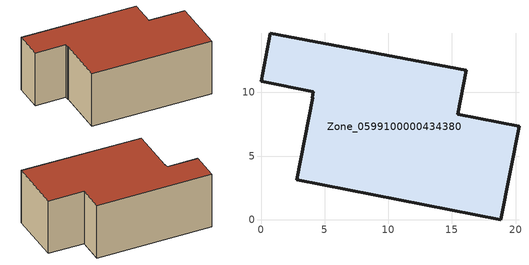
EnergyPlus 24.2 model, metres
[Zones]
Zone_0599100000434380
 floor ground (C_G): 4.11,10.05 0,10.86 0.73,14.65 16.13,11.73 15.46,8.3 20.27,7.36 18.84,0 2.79,3.12 4.08,9.58 4.02,9.6 z0
 wall outside (C_F): 2.79,3.12 18.84,0 20.27,7.36 15.46,8.3 16.13,11.73 0.73,14.65 0,10.86 4.11,10.05 4.02,9.6 4.08,9.58 2.79,3.12 z0:7.7
 roof outside (C_R): 4.08,9.58 2.79,3.12 18.84,0 20.27,7.36 15.46,8.3 16.13,11.73 0.73,14.65 0,10.86 4.11,10.05 4.02,9.6 z7.7
[BUILDING]
Pand.0599100000434380: North Axis=0; Terrain=City; Loads Convergence Tolerance Value=0.04; Temperature Convergence Tolerance Value=0.4; Solar Distribution=FullExterior; Maximum Number of Warmup Days=25; Minimum Number of Warmup Days=1
[Site:Location]
Rotterdam.The.Hague.AP_ZH_NLD Design_Conditions: Latitude=51.96; Longitude=4.45; Time Zone=1; Elevation=-4.5
[SITE:GROUNDTEMPERATURE:BUILDINGSURFACE]
18, 18, 18, 18, 18, 18, 18, 18, 18, 18, 18, 18
[MATERIAL] Thermal Absorptance=0.9; Solar Absorptance=0.7; Visible Absorptance=0.7
Name | Roughness | Thickness | Conductivity | Density | Specific Heat
G.D.2006-2014 | MediumSmooth | 0.15 | 0.06 | 540 | 1210
F.D.2006-2014 | Rough | 0.3 | 0.12 | 1920 | 840
R.D.2006-2014 | MediumRough | 0.2 | 0.08 | 1500 | 1000
[CONSTRUCTION]
C_G: G.D.2006-2014
C_F: F.D.2006-2014
C_R: R.D.2006-2014
[ZONE]
Zone_0599100000434380: Type=1; Multiplier=1; Ceiling Height=Autocalculate; Volume=Autocalculate; Floor Area=autocalculate; Part of Total Floor Area=Yes
[ZONEINFILTRATION:DESIGNFLOWRATE]
Infil_Zone_0599100000434380: Zone or ZoneList or Space or SpaceList=Zone_0599100000434380; Schedule=AlwaysOn; Design Flow Rate Calculation Method=Flow/Area; Flow Rate per Floor Area=0.0021; Constant Term Coefficient=1; Temperature Term Coefficient=0; Velocity Term Coefficient=0; Velocity Squared Term Coefficient=0
[HVACTEMPLATE:ZONE:IDEALLOADSAIRSYSTEM]
Zone_0599100000434380: Maximum Heating Supply Air Temperature=50; Minimum Cooling Supply Air Temperature=13; Maximum Heating Supply Air Humidity Ratio=0.0156; Minimum Cooling Supply Air Humidity Ratio=0.0077; Heating Limit=NoLimit; Cooling Limit=NoLimit; Dehumidification Control Type=ConstantSensibleHeatRatio; Cooling Sensible Heat Ratio=0.7; Dehumidification Setpoint=60; Humidification Control Type=None; Humidification Setpoint=30; Outdoor Air Method=None; Outdoor Air Flow Rate per Person=0.00944; Outdoor Air Flow Rate per Zone Floor Area=0; Outdoor Air Flow Rate per Zone=0; Demand Controlled Ventilation Type=None; Outdoor Air Economizer Type=NoEconomizer; Heat Recovery Type=None; Sensible Heat Recovery Effectiveness=0.7; Latent Heat Recovery Effectiveness=0.65
[ZONECONTROL:THERMOSTAT]
ThermostatControl_Zone_0599100000434380: Zone or ZoneList=Zone_0599100000434380; Control Type Schedule=DualSetpointControlType; Control 1=Thermostat_Zone_0599100000434380; Temperature Difference Between Cutout And Setpoint=0
[THERMOSTATSETPOINT:DUALSETPOINT]
Thermostat_Zone_0599100000434380: Heating Setpoint Temperature Schedule=HeatingSetpoint_Zone_0599100000434380; Cooling Setpoint Temperature Schedule=CoolingSetpoint_Zone_0599100000434380
[SCHEDULE:COMPACT]
HeatingSetpoint_Zone_0599100000434380: Through: 12/31, For: AllDays, Until: 24:00, 21
CoolingSetpoint_Zone_0599100000434380: Through: 12/31, For: AllDays, Until: 24:00, 24
DualSetpointControlType: Through: 12/31, For: AllDays, Until: 24:00, 4
AlwaysOn: Through: 12/31, For: AllDays, Until: 24:00, 1
